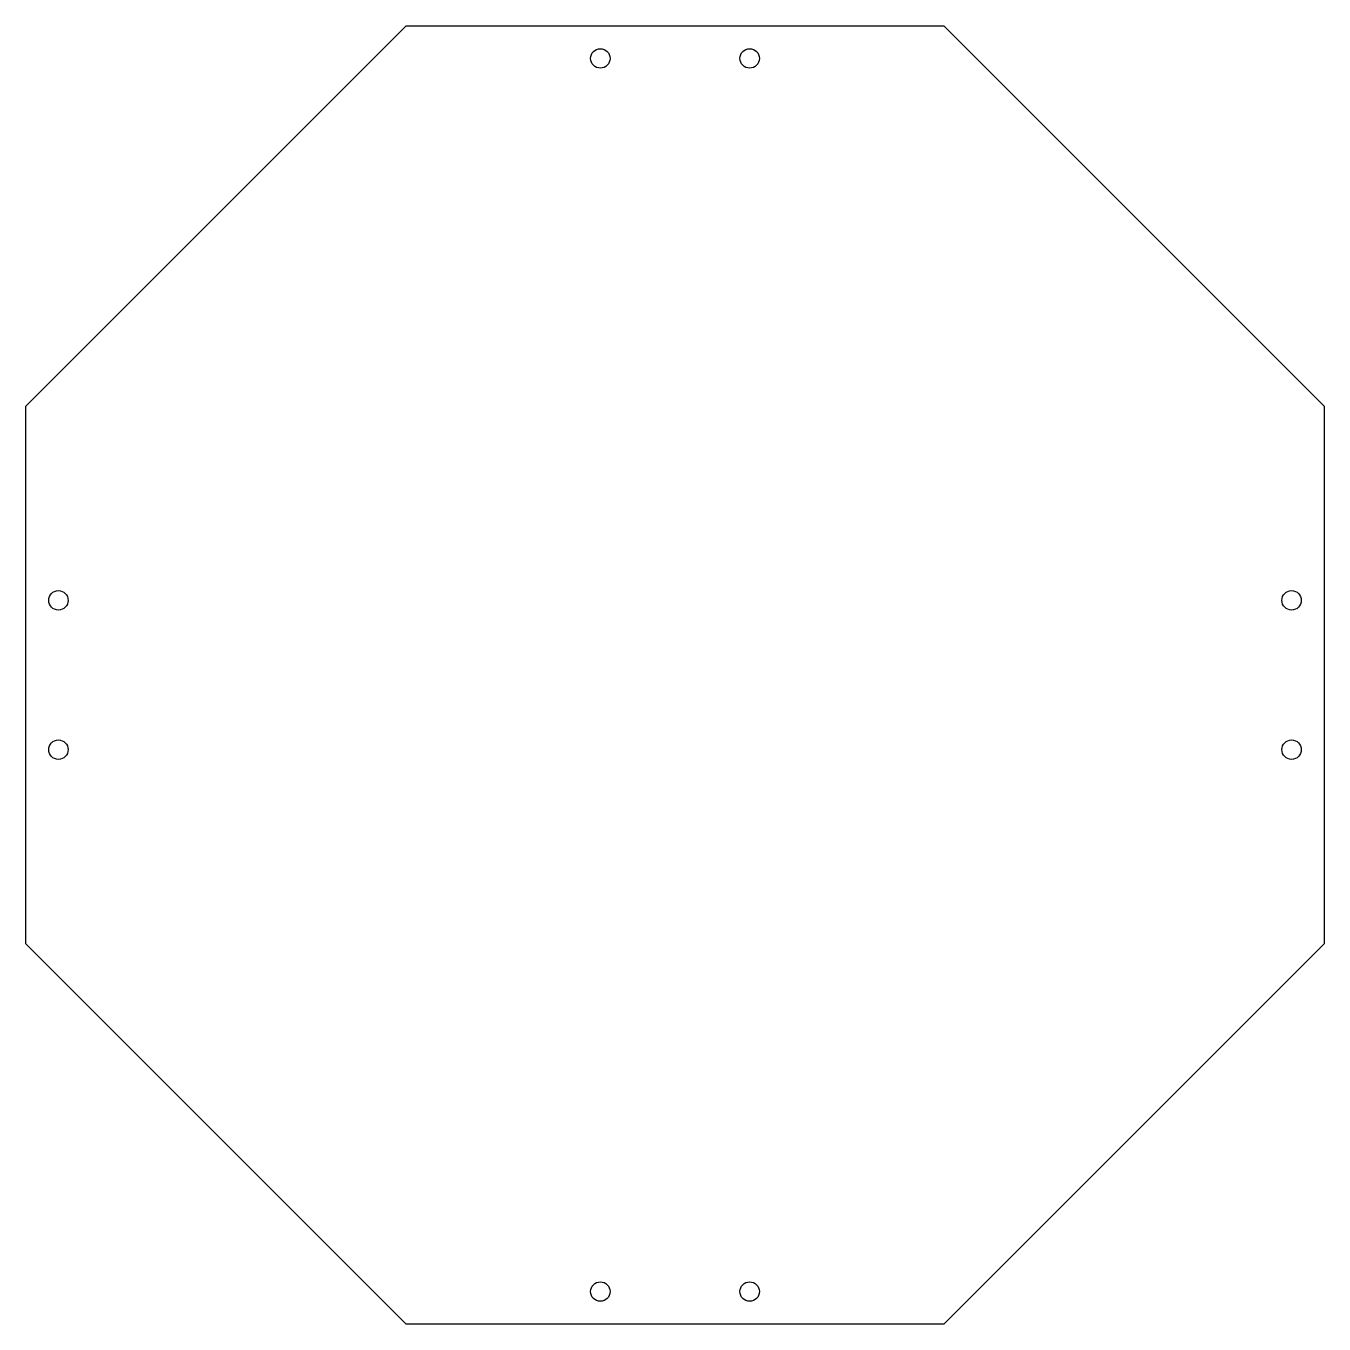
# Model space of a CAD drawing. Header units: millimetres. Extents: x -100 to 100, y -100 to 100.
import ezdxf

# ---------------------------------------------------------------- set-up
doc = ezdxf.new("R2010")
doc.units = ezdxf.units.MM
doc.layers.get('0').update_dxf_attribs({"linetype": 'CONTINUOUS'})

msp = doc.modelspace()

# ---------------------------------------------------------------- linework, layer by layer
msp.add_lwpolyline([(100, -41.42), (41.42, -100), (-41.42, -100), (-100, -41.42), (-100, 41.42), (-41.42, 100), (41.42, 100), (100, 41.42)], close=True)
for centre in [(-11.5, 95), (11.5, 95), (-95, 11.5), (95, 11.5), (-95, -11.5), (95, -11.5), (-11.5, -95), (11.5, -95)]:
    msp.add_circle(centre, 1.5)

doc.saveas('drawing.dxf')
